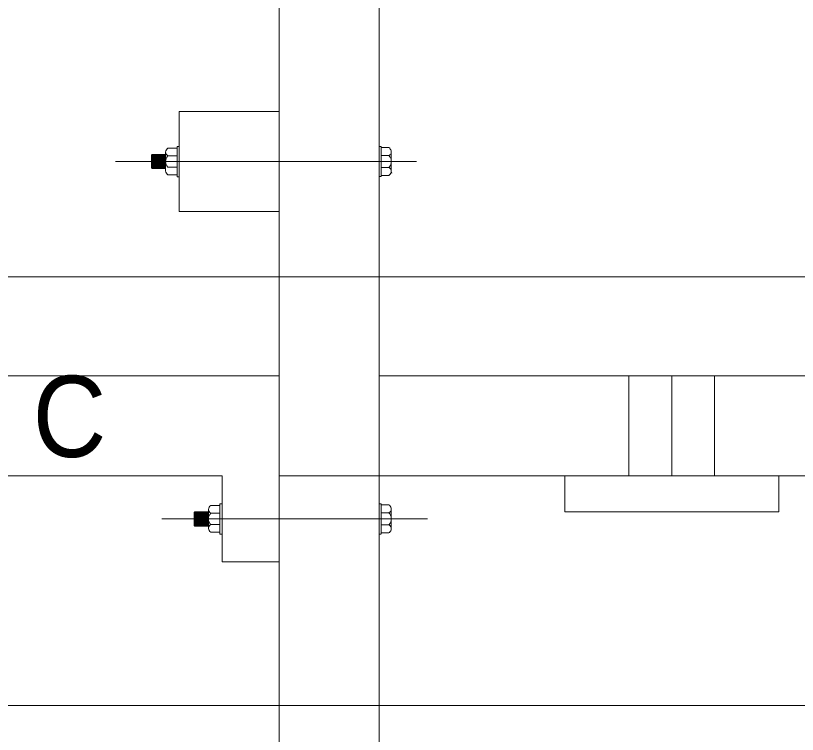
# Model space of a CAD drawing. Units: millimetres at full size, sheet at 1:20; details may follow other scales. Extents: x 0 to 5940, y 0 to 8400.
# Drawn here: x 2149 to 2697, y 6029 to 6532 of the extents above; entities that cross this region are included whole.
import ezdxf
from ezdxf.enums import TextEntityAlignment as Align

# ---------------------------------------------------------------- set-up
doc = ezdxf.new("R2010")
doc.units = ezdxf.units.MM
doc.header["$LTSCALE"] = 20
for name, color, linetype, lineweight in [('ボルト', 7, 'Continuous', 18), ('床板材', 7, 'Continuous', 18), ('板材', 7, 'Continuous', 18), ('根太材C', 5, 'Continuous', 18), ('角杭', 7, 'Continuous', 18)]:
    doc.layers.add(name, color=color, linetype=linetype, lineweight=lineweight)
doc.styles.add('Arial', font='')
doc.styles.get('Arial').set_extended_font_data('Arial')

msp = doc.modelspace()

# ---------------------------------------------------------------- linework, layer by layer
at = {"layer": 'ボルト'}
for p, q in [((2262.53, 6438.96), (2256.16, 6438.96)), ((2262.53, 6440.2), (2262.53, 6418.96)), ((2262.53, 6440.2), (2264.03, 6440.2)), ((2264.03, 6440.2), (2264.03, 6418.96)), ((2405.53, 6440.08), (2404.03, 6440.08)), ((2404.03, 6440.08), (2404.03, 6418.96)), ((2405.53, 6440.08), (2405.53, 6419.08)), ((2405.53, 6439.39), (2410.93, 6439.39)), ((2410.93, 6439.39), (2411.44, 6438.94)), ((2411.44, 6438.94), (2411.87, 6438.4)), ((2244.53, 6434.14), (2244.98, 6434.58)), ((2244.53, 6434.14), (2244.53, 6425.02)), ((2244.53, 6434.14), (2254.53, 6434.14)), ((2244.56, 6434.16), (2245.16, 6424.58)), ((2244.98, 6434.58), (2254.53, 6434.58)), ((2245.16, 6434.58), (2245.78, 6424.58)), ((2245.78, 6434.58), (2246.41, 6424.58)), ((2246.41, 6434.58), (2247.03, 6424.58)), ((2247.03, 6434.58), (2247.66, 6424.58)), ((2247.66, 6434.58), (2248.28, 6424.58)), ((2248.28, 6434.58), (2248.91, 6424.58)), ((2248.91, 6434.58), (2249.53, 6424.58)), ((2249.53, 6434.58), (2250.16, 6424.58)), ((2250.16, 6434.58), (2250.78, 6424.58)), ((2250.78, 6434.58), (2251.41, 6424.58)), ((2251.41, 6434.58), (2252.03, 6424.58)), ((2252.03, 6434.58), (2252.66, 6424.58)), ((2252.66, 6434.58), (2253.28, 6424.58)), ((2253.28, 6434.58), (2253.91, 6424.58)), ((2253.91, 6434.58), (2254.53, 6424.58)), ((2254.53, 6422.92), (2254.53, 6436.24)), ((2262.53, 6433.64), (2256.16, 6433.64)), ((2405.53, 6433.83), (2410.93, 6433.83)), ((2411.17, 6433.96), (2410.93, 6433.83)), ((2410.93, 6433.83), (2411.56, 6432.99)), ((2411.56, 6434.26), (2411.17, 6433.96)), ((2411.9, 6434.63), (2411.56, 6434.26)), ((2411.87, 6438.4), (2412.2, 6437.79)), ((2412.18, 6435.06), (2411.9, 6434.63)), ((2412.38, 6435.53), (2412.18, 6435.06)), ((2412.2, 6437.79), (2412.43, 6437.12)), ((2412.5, 6436.03), (2412.38, 6435.53)), ((2412.43, 6437.12), (2412.53, 6436.55)), ((2412.53, 6436.55), (2412.5, 6436.03)), ((2412.53, 6436.55), (2412.53, 6422.61)), ((2219.39, 6429.58), (2430.14, 6429.58)), ((2411.56, 6432.99), (2412.05, 6432.05)), ((2412.18, 6427.6), (2411.76, 6426.62)), ((2412.44, 6428.63), (2412.18, 6427.6)), ((2412.37, 6431.15), (2412.52, 6430.09)), ((2412.53, 6429.7), (2412.44, 6428.63)), ((2412.52, 6430.09), (2412.53, 6429.7)), ((2262.53, 6425.64), (2256.16, 6425.64)), ((2405.53, 6425.45), (2410.93, 6425.45)), ((2411.18, 6425.74), (2410.93, 6425.45)), ((2410.93, 6425.45), (2411.35, 6425.19)), ((2411.76, 6426.62), (2411.18, 6425.74)), ((2411.35, 6425.19), (2411.73, 6424.86)), ((2411.73, 6424.86), (2412.04, 6424.46)), ((2412.04, 6424.46), (2412.28, 6424.01)), ((2412.28, 6424.01), (2412.44, 6423.52)), ((2412.53, 6422.73), (2412.4, 6422.04)), ((2412.44, 6423.52), (2412.52, 6423.01)), ((2412.52, 6423.01), (2412.53, 6422.73)), ((2412.53, 6422.61), (2412.86, 6421.59)), ((2262.53, 6420.33), (2256.16, 6420.33)), ((2262.53, 6418.96), (2264.03, 6418.96)), ((2405.53, 6419.08), (2404.03, 6419.08)), ((2405.53, 6419.89), (2410.93, 6419.89)), ((2411.36, 6420.26), (2410.93, 6419.89)), ((2411.8, 6420.79), (2411.36, 6420.26)), ((2412.15, 6421.39), (2411.8, 6420.79)), ((2412.4, 6422.04), (2412.15, 6421.39)), ((2292.53, 6188.96), (2286.16, 6188.96)), ((2292.53, 6190.2), (2292.53, 6168.96)), ((2292.53, 6190.2), (2294.03, 6190.2)), ((2294.03, 6190.2), (2294.03, 6168.96)), ((2405.53, 6190.08), (2404.03, 6190.08)), ((2404.03, 6190.08), (2404.03, 6168.96)), ((2405.53, 6190.08), (2405.53, 6169.08)), ((2405.53, 6189.39), (2410.93, 6189.39)), ((2410.93, 6189.39), (2411.44, 6188.94)), ((2411.44, 6188.94), (2411.87, 6188.4)), ((2411.87, 6188.4), (2412.2, 6187.79)), ((2412.2, 6187.79), (2412.43, 6187.12)), ((2412.43, 6187.12), (2412.53, 6186.55)), ((2274.53, 6184.14), (2274.98, 6184.58)), ((2274.53, 6184.14), (2274.53, 6175.02)), ((2274.53, 6184.14), (2284.53, 6184.14)), ((2274.56, 6184.16), (2275.16, 6174.58)), ((2274.98, 6184.58), (2284.53, 6184.58)), ((2275.16, 6184.58), (2275.78, 6174.58)), ((2275.78, 6184.58), (2276.41, 6174.58)), ((2276.41, 6184.58), (2277.03, 6174.58)), ((2277.03, 6184.58), (2277.66, 6174.58)), ((2277.66, 6184.58), (2278.28, 6174.58)), ((2278.28, 6184.58), (2278.91, 6174.58)), ((2278.91, 6184.58), (2279.53, 6174.58)), ((2279.53, 6184.58), (2280.16, 6174.58)), ((2280.16, 6184.58), (2280.78, 6174.58)), ((2280.78, 6184.58), (2281.41, 6174.58)), ((2281.41, 6184.58), (2282.03, 6174.58)), ((2282.03, 6184.58), (2282.66, 6174.58)), ((2282.66, 6184.58), (2283.28, 6174.58)), ((2283.28, 6184.58), (2283.91, 6174.58)), ((2283.91, 6184.58), (2284.53, 6174.58)), ((2284.53, 6172.92), (2284.53, 6186.24)), ((2292.53, 6183.64), (2286.16, 6183.64)), ((2405.53, 6183.83), (2410.93, 6183.83)), ((2411.17, 6183.96), (2410.93, 6183.83)), ((2410.93, 6183.83), (2411.56, 6182.99)), ((2411.56, 6184.26), (2411.17, 6183.96)), ((2411.9, 6184.63), (2411.56, 6184.26)), ((2411.56, 6182.99), (2412.05, 6182.05)), ((2412.18, 6185.06), (2411.9, 6184.63)), ((2412.05, 6182.05), (2412.37, 6181.03)), ((2412.38, 6185.53), (2412.18, 6185.06)), ((2412.5, 6186.03), (2412.38, 6185.53)), ((2412.53, 6186.55), (2412.5, 6186.03)), ((2412.53, 6186.55), (2412.53, 6172.61)), ((2251.83, 6179.58), (2437.97, 6179.58)), ((2411.76, 6176.5), (2411.18, 6175.62)), ((2412.18, 6177.47), (2411.76, 6176.5)), ((2412.44, 6178.51), (2412.18, 6177.47)), ((2412.37, 6181.03), (2412.52, 6179.97)), ((2412.53, 6179.58), (2412.44, 6178.51)), ((2412.52, 6179.97), (2412.53, 6179.58)), ((2274.98, 6174.58), (2274.53, 6175.02)), ((2274.53, 6175.02), (2284.53, 6175.02)), ((2274.98, 6174.58), (2284.53, 6174.58)), ((2292.53, 6175.52), (2286.16, 6175.52)), ((2292.53, 6170.2), (2286.16, 6170.2)), ((2405.53, 6175.33), (2410.93, 6175.33)), ((2411.18, 6175.62), (2410.93, 6175.33)), ((2410.93, 6175.33), (2411.35, 6175.07)), ((2411.35, 6175.07), (2411.73, 6174.73)), ((2411.8, 6170.67), (2411.36, 6170.14)), ((2411.73, 6174.73), (2412.04, 6174.34)), ((2412.15, 6171.27), (2411.8, 6170.67)), ((2412.04, 6174.34), (2412.28, 6173.89)), ((2412.4, 6171.92), (2412.15, 6171.27)), ((2412.28, 6173.89), (2412.44, 6173.4)), ((2412.53, 6172.61), (2412.4, 6171.92)), ((2412.44, 6173.4), (2412.52, 6172.89)), ((2412.52, 6172.89), (2412.53, 6172.61)), ((2294.03, 6168.96), (2292.53, 6168.96)), ((2405.53, 6168.96), (2404.03, 6168.96)), ((2405.53, 6169.77), (2410.93, 6169.77)), ((2411.36, 6170.14), (2410.93, 6169.77))]:
    msp.add_line(p, q, dxfattribs=at)
for centre, radius, start, end in [((2258.37, 6435.79), 3.87, 124.9343, 173.239), ((2257.37, 6436.21), 2.84, 179.3056, 244.7045), ((2260.42, 6429.58), 5.89, 136.3972, 180), ((2260.42, 6429.7), 5.89, 180, 223.6028), ((2258.37, 6423.5), 3.87, 186.7703, 235.0657), ((2288.37, 6185.79), 3.87, 124.9343, 173.239), ((2287.37, 6186.21), 2.84, 179.3056, 244.7045), ((2290.42, 6179.58), 5.89, 136.3972, 223.6028), ((2287.37, 6172.95), 2.84, 115.2956, 180.6944), ((2288.37, 6173.37), 3.87, 186.7703, 235.0657)]:
    msp.add_arc(centre, radius, start, end, dxfattribs=at)
at = {"layer": '床板材', "lineweight": 5}
for p, q in [((3609.03, 6348.99), (1609.03, 6348.99)), ((3609.03, 6048.99), (1609.03, 6048.99))]:
    msp.add_line(p, q, dxfattribs=at)
at = {"layer": '板材', "lineweight": 13}
msp.add_lwpolyline([(2534.03, 6184.58), (2684.03, 6184.58), (2684.03, 6209.58), (2534.03, 6209.58)], close=True, dxfattribs=at)
at = {"layer": '根太材C'}
for p, q in [((2334.03, 6649.58), (2334.03, 6209.58)), ((2404.03, 6649.58), (2404.03, 6209.58)), ((2334.03, 6279.58), (1884.03, 6279.58)), ((2609.03, 6279.58), (2404.03, 6279.58)), ((2579.03, 6279.58), (2579.03, 6209.58)), ((2609.03, 6279.58), (2609.03, 6209.58)), ((2814.03, 6279.58), (2609.03, 6279.58)), ((2609.03, 6279.58), (2609.03, 6209.58)), ((2639.03, 6279.58), (2639.03, 6209.58)), ((2294.03, 6209.58), (1814.03, 6209.58)), ((2294.03, 6149.58), (2294.03, 6209.58)), ((2609.03, 6209.58), (2334.03, 6209.58)), ((2334.03, 6209.58), (2334.03, 6149.58)), ((2404.03, 6209.58), (2334.03, 6209.58)), ((2334.03, 6209.58), (2334.03, 5679.58)), ((2404.03, 6209.58), (2404.03, 5679.58)), ((2774.03, 6209.58), (2609.03, 6209.58)), ((2334.03, 6149.58), (2294.03, 6149.58))]:
    msp.add_line(p, q, dxfattribs=at)
at = {"layer": '角杭'}
msp.add_lwpolyline([(2264.03, 6394.58), (2264.03, 6464.58), (2334.03, 6464.58), (2334.03, 6394.58)], close=True, dxfattribs=at)

# ---------------------------------------------------------------- texts
at = {"layer": '根太材C', "style": 'Arial', "width": 0.9}
msp.add_text('C', height=56.82, dxfattribs=at).set_placement((2161.41, 6205.85), align=Align.BOTTOM_LEFT)

doc.saveas('drawing.dxf')
